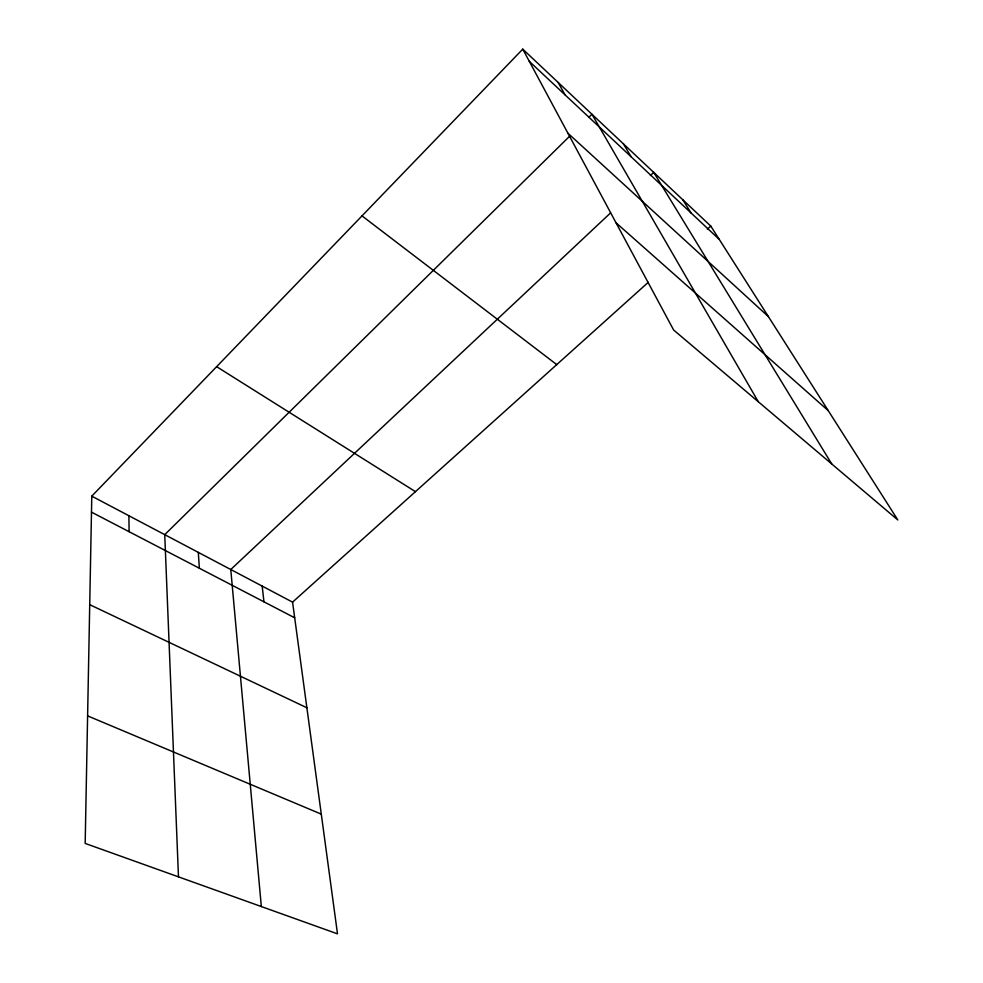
<?xml version="1.0" encoding="UTF-8"?>
<svg xmlns="http://www.w3.org/2000/svg" width="983" height="983" viewBox="0 0 983 983"><rect width="100%" height="100%" fill="white"/><g stroke="black" fill="none" stroke-linecap="round" stroke-linejoin="round"><path stroke-width="1.47" d="M91.788 496.157L85.177 843.426L337.501 933.85L292.565 602.137L91.788 496.157L522.759 49.15L710.795 226.102L897.823 519.958L673.613 329.981L522.759 49.15M569.243 136.612L164.739 534.666L178.476 876.861M588.706 117.456L591.95 114.261L758.298 401.74M610.517 212.955L230.772 569.513L261.331 906.547M650.39 175.515L653.72 172.394L831.729 463.951M292.565 602.137L648.288 282.305M707.379 229.162L710.795 226.102M87.61 715.882L321.281 814.133M89.723 604.668L306.88 707.76M91.493 512.143L294.691 617.803M216.629 366.671L415.44 491.647M362.002 215.879L556.747 364.607M616.022 222.785L828.251 410.661M567.916 133.221L768.436 316.661M529.296 61.339L719.237 239.373M682.804 199.77L691.012 212.918M623.455 143.911L631.111 156.764M558.098 82.412L565.053 94.847M262.178 586.089L263.96 601.829M198.308 552.385L199.365 568.235M128.92 515.756L129.105 531.705"/></g></svg>
